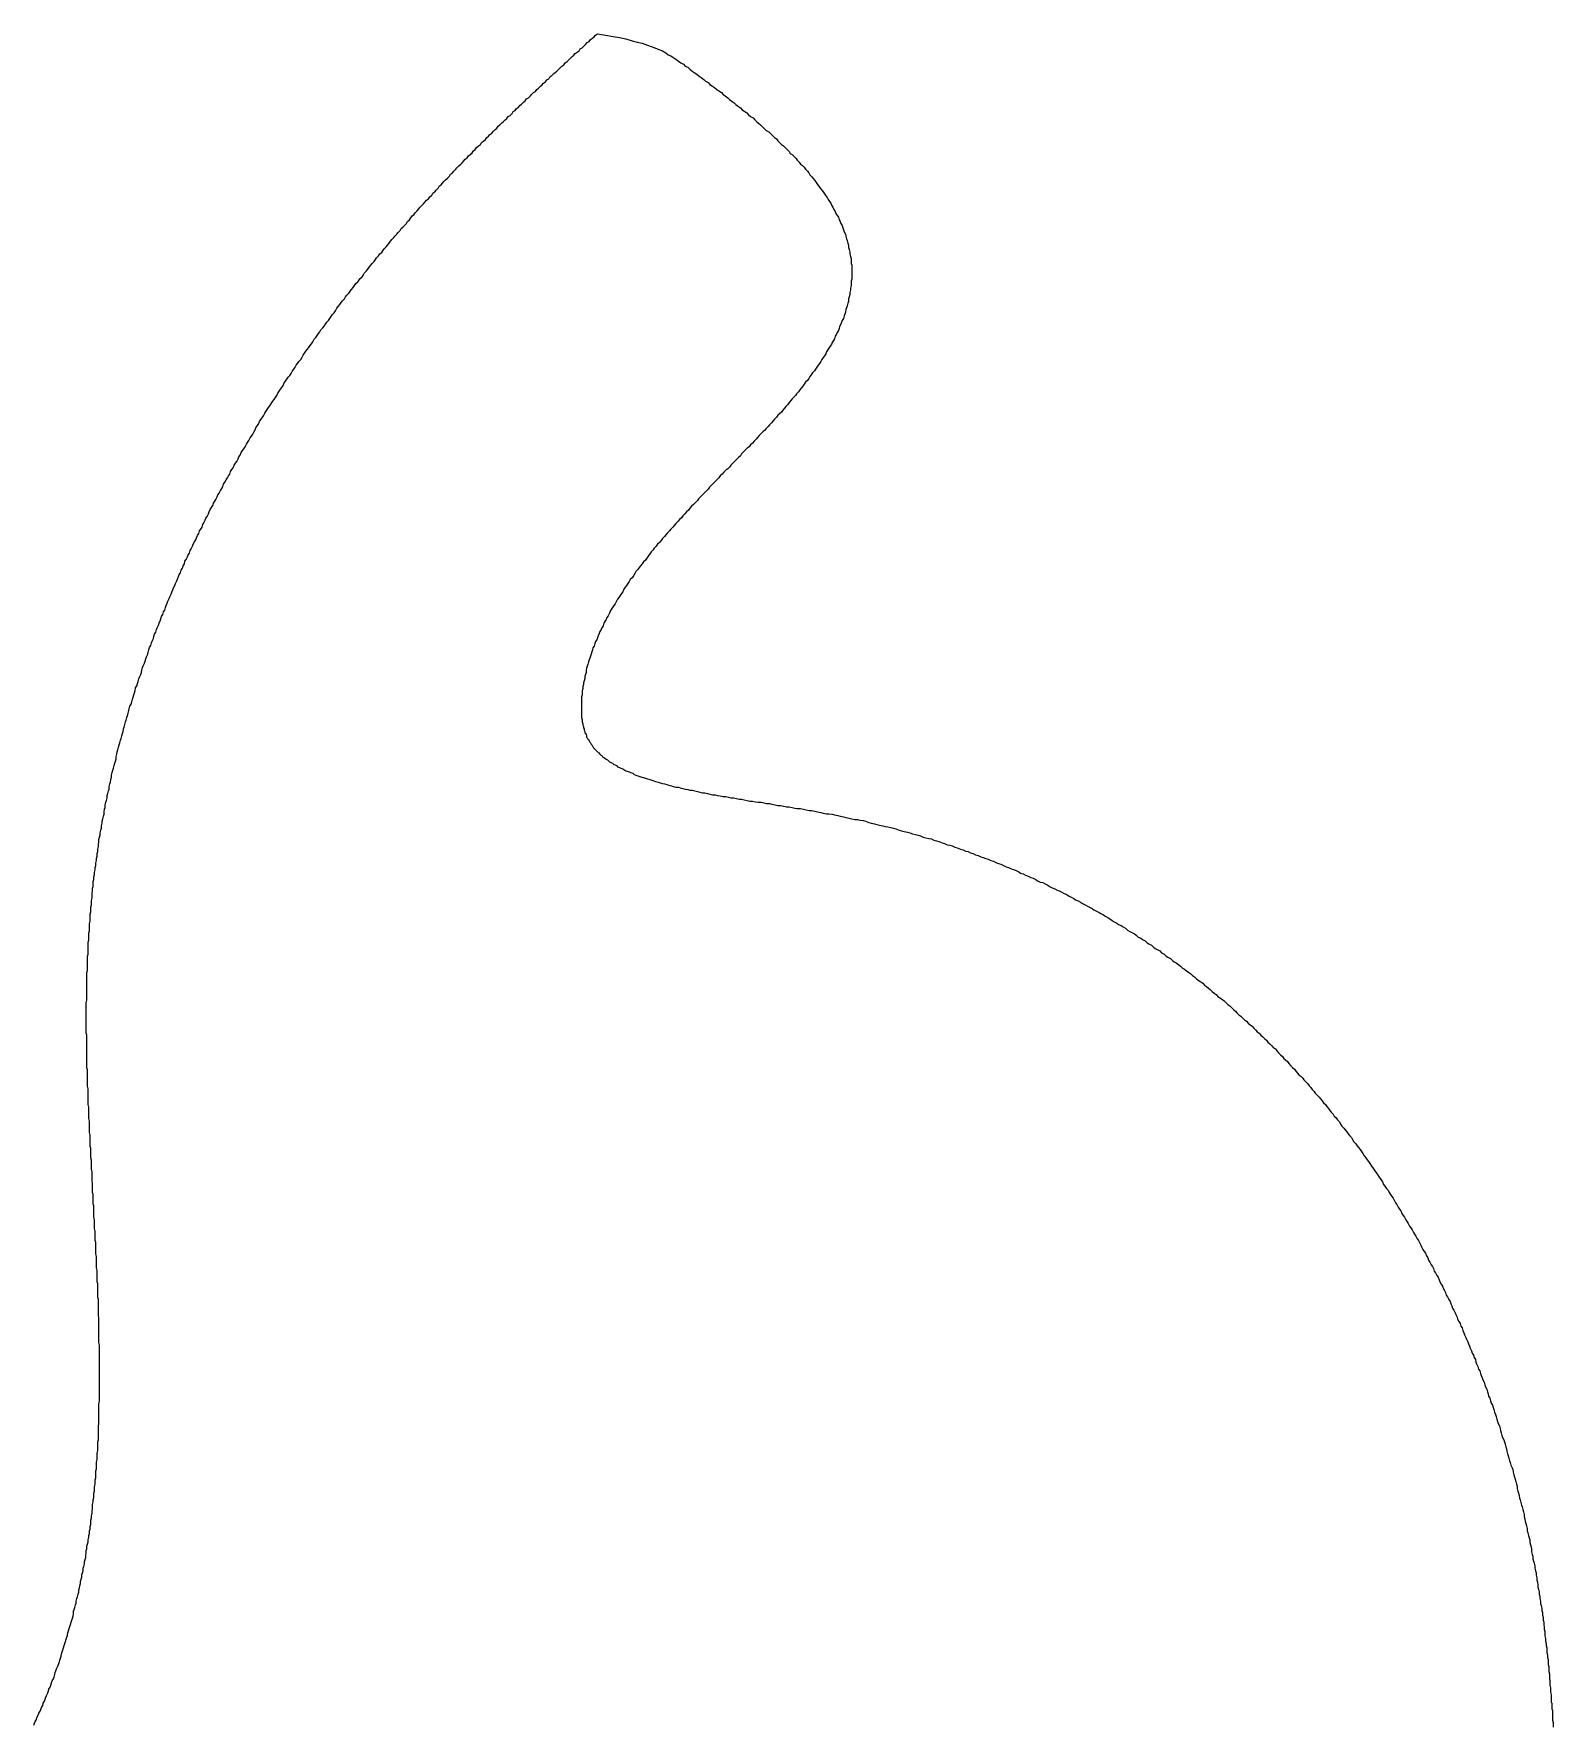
# Model space of a CAD drawing. Header units: millimetres. Extents: x 111 to 2999, y 81 to 1941.
# Drawn here: x 1026.37 to 1050.39, y 509.21 to 535.95 of the extents above; entities that cross this region are included whole.
import ezdxf

# ---------------------------------------------------------------- set-up
doc = ezdxf.new("R2010")
doc.units = ezdxf.units.MM

msp = doc.modelspace()

# ---------------------------------------------------------------- linework, layer by layer
msp.add_polyline3d([(1026.37, 509.213, 0), (1026.38, 509.243, 0), (1026.39, 509.273, 0), (1026.41, 509.303, 0), (1026.42, 509.333, 0), (1026.44, 509.373, 0), (1026.45, 509.403, 0), (1026.47, 509.433, 0), (1026.48, 509.463, 0), (1026.49, 509.493, 0), (1026.51, 509.523, 0), (1026.52, 509.563, 0), (1026.54, 509.593, 0), (1026.55, 509.623, 0), (1026.56, 509.653, 0), (1026.57, 509.683, 0), (1026.59, 509.723, 0), (1026.6, 509.753, 0), (1026.61, 509.783, 0), (1026.63, 509.813, 0), (1026.64, 509.843, 0), (1026.65, 509.883, 0), (1026.66, 509.913, 0), (1026.68, 509.943, 0), (1026.69, 509.973, 0), (1026.7, 510.013, 0), (1026.71, 510.043, 0), (1026.72, 510.073, 0), (1026.73, 510.103, 0), (1026.75, 510.143, 0), (1026.76, 510.173, 0), (1026.77, 510.203, 0), (1026.78, 510.243, 0), (1026.79, 510.273, 0), (1026.8, 510.303, 0), (1026.81, 510.343, 0), (1026.82, 510.373, 0), (1026.83, 510.403, 0), (1026.84, 510.433, 0), (1026.85, 510.473, 0), (1026.86, 510.503, 0), (1026.87, 510.533, 0), (1026.88, 510.573, 0), (1026.89, 510.603, 0), (1026.9, 510.633, 0), (1026.91, 510.673, 0), (1026.92, 510.703, 0), (1026.93, 510.743, 0), (1026.94, 510.773, 0), (1026.95, 510.803, 0), (1026.96, 510.843, 0), (1026.97, 510.873, 0), (1026.98, 510.903, 0), (1026.99, 510.943, 0), (1027, 510.973, 0), (1027, 511.013, 0), (1027.01, 511.043, 0), (1027.02, 511.073, 0), (1027.03, 511.113, 0), (1027.04, 511.143, 0), (1027.04, 511.173, 0), (1027.05, 511.213, 0), (1027.06, 511.243, 0), (1027.07, 511.283, 0), (1027.08, 511.313, 0), (1027.08, 511.353, 0), (1027.09, 511.383, 0), (1027.1, 511.413, 0), (1027.11, 511.453, 0), (1027.11, 511.483, 0), (1027.12, 511.523, 0), (1027.13, 511.553, 0), (1027.13, 511.593, 0), (1027.14, 511.623, 0), (1027.15, 511.653, 0), (1027.15, 511.693, 0), (1027.16, 511.723, 0), (1027.17, 511.763, 0), (1027.17, 511.793, 0), (1027.18, 511.833, 0), (1027.19, 511.863, 0), (1027.19, 511.903, 0), (1027.2, 511.933, 0), (1027.2, 511.973, 0), (1027.21, 512.003, 0), (1027.21, 512.043, 0), (1027.22, 512.073, 0), (1027.23, 512.113, 0), (1027.23, 512.143, 0), (1027.24, 512.183, 0), (1027.24, 512.213, 0), (1027.25, 512.243, 0), (1027.25, 512.283, 0), (1027.26, 512.313, 0), (1027.26, 512.353, 0), (1027.27, 512.383, 0), (1027.27, 512.423, 0), (1027.27, 512.453, 0), (1027.28, 512.493, 0), (1027.28, 512.523, 0), (1027.29, 512.563, 0), (1027.29, 512.603, 0), (1027.3, 512.633, 0), (1027.3, 512.673, 0), (1027.3, 512.703, 0), (1027.31, 512.743, 0), (1027.31, 512.773, 0), (1027.32, 512.813, 0), (1027.32, 512.843, 0), (1027.32, 512.883, 0), (1027.33, 512.913, 0), (1027.33, 512.953, 0), (1027.33, 512.983, 0), (1027.34, 513.023, 0), (1027.34, 513.053, 0), (1027.34, 513.093, 0), (1027.35, 513.123, 0), (1027.35, 513.163, 0), (1027.35, 513.193, 0), (1027.35, 513.233, 0), (1027.36, 513.263, 0), (1027.36, 513.303, 0), (1027.36, 513.333, 0), (1027.36, 513.373, 0), (1027.37, 513.413, 0), (1027.37, 513.443, 0), (1027.37, 513.483, 0), (1027.37, 513.513, 0), (1027.38, 513.553, 0), (1027.38, 513.583, 0), (1027.38, 513.623, 0), (1027.38, 513.653, 0), (1027.38, 513.693, 0), (1027.39, 513.723, 0), (1027.39, 513.763, 0), (1027.39, 513.793, 0), (1027.39, 513.833, 0), (1027.39, 513.873, 0), (1027.39, 513.903, 0), (1027.39, 513.943, 0), (1027.4, 513.973, 0), (1027.4, 514.013, 0), (1027.4, 514.043, 0), (1027.4, 514.083, 0), (1027.4, 514.113, 0), (1027.4, 514.153, 0), (1027.4, 514.193, 0), (1027.4, 514.223, 0), (1027.4, 514.263, 0), (1027.4, 514.293, 0), (1027.41, 514.333, 0), (1027.41, 514.363, 0), (1027.41, 514.403, 0), (1027.41, 514.433, 0), (1027.41, 514.473, 0), (1027.41, 514.513, 0), (1027.41, 514.543, 0), (1027.41, 514.583, 0), (1027.41, 514.613, 0), (1027.41, 514.653, 0), (1027.41, 514.683, 0), (1027.41, 514.723, 0), (1027.41, 514.753, 0), (1027.41, 514.793, 0), (1027.41, 514.833, 0), (1027.41, 514.863, 0), (1027.41, 514.903, 0), (1027.41, 514.933, 0), (1027.41, 514.973, 0), (1027.41, 515.003, 0), (1027.41, 515.043, 0), (1027.41, 515.083, 0), (1027.41, 515.113, 0), (1027.41, 515.153, 0), (1027.41, 515.183, 0), (1027.41, 515.223, 0), (1027.4, 515.263, 0), (1027.4, 515.293, 0), (1027.4, 515.333, 0), (1027.4, 515.363, 0), (1027.4, 515.403, 0), (1027.4, 515.433, 0), (1027.4, 515.473, 0), (1027.4, 515.513, 0), (1027.4, 515.543, 0), (1027.4, 515.583, 0), (1027.4, 515.613, 0), (1027.4, 515.653, 0), (1027.39, 515.693, 0), (1027.39, 515.723, 0), (1027.39, 515.763, 0), (1027.39, 515.793, 0), (1027.39, 515.833, 0), (1027.39, 515.873, 0), (1027.39, 515.903, 0), (1027.39, 515.943, 0), (1027.38, 515.973, 0), (1027.38, 516.013, 0), (1027.38, 516.043, 0), (1027.38, 516.083, 0), (1027.38, 516.123, 0), (1027.38, 516.153, 0), (1027.38, 516.193, 0), (1027.37, 516.223, 0), (1027.37, 516.263, 0), (1027.37, 516.303, 0), (1027.37, 516.333, 0), (1027.37, 516.373, 0), (1027.37, 516.403, 0), (1027.36, 516.443, 0), (1027.36, 516.483, 0), (1027.36, 516.513, 0), (1027.36, 516.553, 0), (1027.36, 516.593, 0), (1027.36, 516.623, 0), (1027.35, 516.663, 0), (1027.35, 516.693, 0), (1027.35, 516.733, 0), (1027.35, 516.773, 0), (1027.35, 516.803, 0), (1027.35, 516.843, 0), (1027.34, 516.873, 0), (1027.34, 516.913, 0), (1027.34, 516.953, 0), (1027.34, 516.983, 0), (1027.34, 517.023, 0), (1027.33, 517.063, 0), (1027.33, 517.093, 0), (1027.33, 517.133, 0), (1027.33, 517.163, 0), (1027.33, 517.203, 0), (1027.32, 517.243, 0), (1027.32, 517.273, 0), (1027.32, 517.313, 0), (1027.32, 517.343, 0), (1027.32, 517.383, 0), (1027.32, 517.423, 0), (1027.31, 517.453, 0), (1027.31, 517.493, 0), (1027.31, 517.533, 0), (1027.31, 517.563, 0), (1027.31, 517.603, 0), (1027.3, 517.633, 0), (1027.3, 517.673, 0), (1027.3, 517.713, 0), (1027.3, 517.743, 0), (1027.3, 517.783, 0), (1027.29, 517.823, 0), (1027.29, 517.853, 0), (1027.29, 517.893, 0), (1027.29, 517.933, 0), (1027.29, 517.963, 0), (1027.28, 518.003, 0), (1027.28, 518.033, 0), (1027.28, 518.073, 0), (1027.28, 518.113, 0), (1027.28, 518.143, 0), (1027.27, 518.183, 0), (1027.27, 518.223, 0), (1027.27, 518.253, 0), (1027.27, 518.293, 0), (1027.27, 518.333, 0), (1027.26, 518.363, 0), (1027.26, 518.403, 0), (1027.26, 518.433, 0), (1027.26, 518.473, 0), (1027.26, 518.513, 0), (1027.26, 518.543, 0), (1027.25, 518.583, 0), (1027.25, 518.623, 0), (1027.25, 518.653, 0), (1027.25, 518.693, 0), (1027.25, 518.733, 0), (1027.25, 518.763, 0), (1027.24, 518.803, 0), (1027.24, 518.843, 0), (1027.24, 518.873, 0), (1027.24, 518.913, 0), (1027.24, 518.953, 0), (1027.24, 518.983, 0), (1027.23, 519.023, 0), (1027.23, 519.063, 0), (1027.23, 519.093, 0), (1027.23, 519.133, 0), (1027.23, 519.163, 0), (1027.23, 519.203, 0), (1027.23, 519.243, 0), (1027.23, 519.273, 0), (1027.22, 519.313, 0), (1027.22, 519.353, 0), (1027.22, 519.383, 0), (1027.22, 519.423, 0), (1027.22, 519.463, 0), (1027.22, 519.493, 0), (1027.22, 519.533, 0), (1027.22, 519.573, 0), (1027.21, 519.603, 0), (1027.21, 519.643, 0), (1027.21, 519.683, 0), (1027.21, 519.713, 0), (1027.21, 519.753, 0), (1027.21, 519.793, 0), (1027.21, 519.823, 0), (1027.21, 519.863, 0), (1027.21, 519.903, 0), (1027.21, 519.933, 0), (1027.21, 519.973, 0), (1027.21, 520.013, 0), (1027.21, 520.043, 0), (1027.21, 520.083, 0), (1027.21, 520.123, 0), (1027.2, 520.153, 0), (1027.2, 520.193, 0), (1027.2, 520.233, 0), (1027.2, 520.263, 0), (1027.2, 520.303, 0), (1027.2, 520.343, 0), (1027.2, 520.373, 0), (1027.2, 520.413, 0), (1027.2, 520.453, 0), (1027.2, 520.483, 0), (1027.2, 520.523, 0), (1027.2, 520.563, 0), (1027.2, 520.593, 0), (1027.2, 520.633, 0), (1027.21, 520.673, 0), (1027.21, 520.703, 0), (1027.21, 520.743, 0), (1027.21, 520.783, 0), (1027.21, 520.813, 0), (1027.21, 520.853, 0), (1027.21, 520.893, 0), (1027.21, 520.923, 0), (1027.21, 520.963, 0), (1027.21, 521.003, 0), (1027.21, 521.033, 0), (1027.21, 521.073, 0), (1027.21, 521.113, 0), (1027.22, 521.143, 0), (1027.22, 521.183, 0), (1027.22, 521.223, 0), (1027.22, 521.263, 0), (1027.22, 521.293, 0), (1027.22, 521.333, 0), (1027.22, 521.373, 0), (1027.23, 521.403, 0), (1027.23, 521.443, 0), (1027.23, 521.483, 0), (1027.23, 521.513, 0), (1027.23, 521.553, 0), (1027.23, 521.593, 0), (1027.24, 521.623, 0), (1027.24, 521.663, 0), (1027.24, 521.703, 0), (1027.24, 521.733, 0), (1027.25, 521.773, 0), (1027.25, 521.813, 0), (1027.25, 521.843, 0), (1027.25, 521.883, 0), (1027.26, 521.923, 0), (1027.26, 521.963, 0), (1027.26, 521.993, 0), (1027.26, 522.033, 0), (1027.27, 522.073, 0), (1027.27, 522.103, 0), (1027.27, 522.143, 0), (1027.28, 522.183, 0), (1027.28, 522.213, 0), (1027.28, 522.253, 0), (1027.29, 522.293, 0), (1027.29, 522.323, 0), (1027.29, 522.363, 0), (1027.3, 522.403, 0), (1027.3, 522.443, 0), (1027.31, 522.473, 0), (1027.31, 522.513, 0), (1027.31, 522.553, 0), (1027.32, 522.583, 0), (1027.32, 522.623, 0), (1027.33, 522.663, 0), (1027.33, 522.693, 0), (1027.34, 522.733, 0), (1027.34, 522.773, 0), (1027.35, 522.803, 0), (1027.35, 522.843, 0), (1027.36, 522.883, 0), (1027.36, 522.913, 0), (1027.37, 522.953, 0), (1027.37, 522.993, 0), (1027.38, 523.023, 0), (1027.38, 523.063, 0), (1027.39, 523.103, 0), (1027.39, 523.143, 0), (1027.4, 523.173, 0), (1027.4, 523.213, 0), (1027.41, 523.253, 0), (1027.42, 523.283, 0), (1027.42, 523.323, 0), (1027.43, 523.363, 0), (1027.44, 523.393, 0), (1027.44, 523.433, 0), (1027.45, 523.473, 0), (1027.45, 523.503, 0), (1027.46, 523.543, 0), (1027.47, 523.583, 0), (1027.48, 523.613, 0), (1027.48, 523.653, 0), (1027.49, 523.693, 0), (1027.5, 523.723, 0), (1027.5, 523.763, 0), (1027.51, 523.803, 0), (1027.52, 523.833, 0), (1027.53, 523.873, 0), (1027.53, 523.913, 0), (1027.54, 523.943, 0), (1027.55, 523.983, 0), (1027.56, 524.013, 0), (1027.56, 524.053, 0), (1027.57, 524.093, 0), (1027.58, 524.123, 0), (1027.59, 524.163, 0), (1027.6, 524.203, 0), (1027.6, 524.233, 0), (1027.61, 524.273, 0), (1027.62, 524.313, 0), (1027.63, 524.343, 0), (1027.64, 524.383, 0), (1027.65, 524.423, 0), (1027.66, 524.453, 0), (1027.67, 524.493, 0), (1027.67, 524.523, 0), (1027.68, 524.563, 0), (1027.69, 524.603, 0), (1027.7, 524.633, 0), (1027.71, 524.673, 0), (1027.72, 524.713, 0), (1027.73, 524.743, 0), (1027.74, 524.783, 0), (1027.75, 524.813, 0), (1027.76, 524.853, 0), (1027.77, 524.893, 0), (1027.78, 524.923, 0), (1027.79, 524.963, 0), (1027.8, 524.993, 0), (1027.81, 525.033, 0), (1027.82, 525.073, 0), (1027.83, 525.103, 0), (1027.84, 525.143, 0), (1027.85, 525.173, 0), (1027.86, 525.213, 0), (1027.87, 525.253, 0), (1027.88, 525.283, 0), (1027.89, 525.323, 0), (1027.91, 525.353, 0), (1027.92, 525.393, 0), (1027.93, 525.433, 0), (1027.94, 525.463, 0), (1027.95, 525.503, 0), (1027.96, 525.533, 0), (1027.97, 525.573, 0), (1027.98, 525.613, 0), (1028, 525.643, 0), (1028.01, 525.683, 0), (1028.02, 525.713, 0), (1028.03, 525.753, 0), (1028.04, 525.783, 0), (1028.06, 525.823, 0), (1028.07, 525.853, 0), (1028.08, 525.893, 0), (1028.09, 525.933, 0), (1028.1, 525.963, 0), (1028.12, 526.003, 0), (1028.13, 526.033, 0), (1028.14, 526.073, 0), (1028.15, 526.103, 0), (1028.17, 526.143, 0), (1028.18, 526.173, 0), (1028.19, 526.213, 0), (1028.2, 526.253, 0), (1028.22, 526.283, 0), (1028.23, 526.323, 0), (1028.24, 526.353, 0), (1028.26, 526.393, 0), (1028.27, 526.423, 0), (1028.28, 526.463, 0), (1028.3, 526.493, 0), (1028.31, 526.533, 0), (1028.32, 526.563, 0), (1028.34, 526.603, 0), (1028.35, 526.633, 0), (1028.37, 526.673, 0), (1028.38, 526.703, 0), (1028.39, 526.743, 0), (1028.41, 526.773, 0), (1028.42, 526.813, 0), (1028.44, 526.843, 0), (1028.45, 526.883, 0), (1028.46, 526.913, 0), (1028.48, 526.953, 0), (1028.49, 526.983, 0), (1028.51, 527.023, 0), (1028.52, 527.053, 0), (1028.54, 527.093, 0), (1028.55, 527.123, 0), (1028.57, 527.163, 0), (1028.58, 527.193, 0), (1028.6, 527.233, 0), (1028.61, 527.263, 0), (1028.63, 527.303, 0), (1028.64, 527.333, 0), (1028.66, 527.373, 0), (1028.67, 527.403, 0), (1028.69, 527.433, 0), (1028.7, 527.473, 0), (1028.72, 527.503, 0), (1028.73, 527.543, 0), (1028.75, 527.573, 0), (1028.76, 527.613, 0), (1028.78, 527.643, 0), (1028.8, 527.683, 0), (1028.81, 527.713, 0), (1028.83, 527.743, 0), (1028.84, 527.783, 0), (1028.86, 527.813, 0), (1028.88, 527.853, 0), (1028.89, 527.883, 0), (1028.91, 527.923, 0), (1028.93, 527.953, 0), (1028.94, 527.983, 0), (1028.96, 528.023, 0), (1028.98, 528.053, 0), (1028.99, 528.093, 0), (1029.01, 528.123, 0), (1029.03, 528.153, 0), (1029.04, 528.193, 0), (1029.06, 528.223, 0), (1029.08, 528.263, 0), (1029.09, 528.293, 0), (1029.11, 528.323, 0), (1029.13, 528.363, 0), (1029.14, 528.393, 0), (1029.16, 528.433, 0), (1029.18, 528.463, 0), (1029.2, 528.493, 0), (1029.21, 528.533, 0), (1029.23, 528.563, 0), (1029.25, 528.593, 0), (1029.27, 528.633, 0), (1029.28, 528.663, 0), (1029.3, 528.693, 0), (1029.32, 528.733, 0), (1029.34, 528.763, 0), (1029.36, 528.793, 0), (1029.37, 528.833, 0), (1029.39, 528.863, 0), (1029.41, 528.903, 0), (1029.43, 528.933, 0), (1029.45, 528.963, 0), (1029.47, 528.993, 0), (1029.48, 529.033, 0), (1029.5, 529.063, 0), (1029.52, 529.093, 0), (1029.54, 529.133, 0), (1029.56, 529.163, 0), (1029.58, 529.193, 0), (1029.6, 529.233, 0), (1029.61, 529.263, 0), (1029.63, 529.293, 0), (1029.65, 529.333, 0), (1029.67, 529.363, 0), (1029.69, 529.393, 0), (1029.71, 529.423, 0), (1029.73, 529.463, 0), (1029.75, 529.493, 0), (1029.77, 529.523, 0), (1029.79, 529.563, 0), (1029.81, 529.593, 0), (1029.83, 529.623, 0), (1029.85, 529.653, 0), (1029.87, 529.693, 0), (1029.88, 529.723, 0), (1029.9, 529.753, 0), (1029.92, 529.783, 0), (1029.94, 529.823, 0), (1029.96, 529.853, 0), (1029.98, 529.883, 0), (1030, 529.913, 0), (1030.02, 529.953, 0), (1030.04, 529.983, 0), (1030.06, 530.013, 0), (1030.08, 530.043, 0), (1030.1, 530.073, 0), (1030.13, 530.113, 0), (1030.15, 530.143, 0), (1030.17, 530.173, 0), (1030.19, 530.203, 0), (1030.21, 530.233, 0), (1030.23, 530.273, 0), (1030.25, 530.303, 0), (1030.27, 530.333, 0), (1030.29, 530.363, 0), (1030.31, 530.393, 0), (1030.33, 530.433, 0), (1030.35, 530.463, 0), (1030.37, 530.493, 0), (1030.39, 530.523, 0), (1030.42, 530.553, 0), (1030.44, 530.583, 0), (1030.46, 530.623, 0), (1030.48, 530.653, 0), (1030.5, 530.683, 0), (1030.52, 530.713, 0), (1030.54, 530.743, 0), (1030.56, 530.773, 0), (1030.59, 530.803, 0), (1030.61, 530.843, 0), (1030.63, 530.873, 0), (1030.65, 530.903, 0), (1030.67, 530.933, 0), (1030.69, 530.963, 0), (1030.72, 530.993, 0), (1030.74, 531.023, 0), (1030.76, 531.053, 0), (1030.78, 531.083, 0), (1030.8, 531.123, 0), (1030.83, 531.153, 0), (1030.85, 531.183, 0), (1030.87, 531.213, 0), (1030.89, 531.243, 0), (1030.91, 531.273, 0), (1030.94, 531.303, 0), (1030.96, 531.333, 0), (1030.98, 531.363, 0), (1031, 531.393, 0), (1031.03, 531.423, 0), (1031.05, 531.453, 0), (1031.07, 531.483, 0), (1031.09, 531.513, 0), (1031.12, 531.543, 0), (1031.14, 531.573, 0), (1031.16, 531.613, 0), (1031.18, 531.643, 0), (1031.21, 531.673, 0), (1031.23, 531.703, 0), (1031.25, 531.733, 0), (1031.28, 531.763, 0), (1031.3, 531.793, 0), (1031.32, 531.823, 0), (1031.35, 531.853, 0), (1031.37, 531.883, 0), (1031.39, 531.913, 0), (1031.42, 531.943, 0), (1031.44, 531.973, 0), (1031.46, 532.003, 0), (1031.49, 532.033, 0), (1031.51, 532.053, 0), (1031.53, 532.083, 0), (1031.56, 532.113, 0), (1031.58, 532.143, 0), (1031.6, 532.173, 0), (1031.63, 532.203, 0), (1031.65, 532.233, 0), (1031.67, 532.263, 0), (1031.7, 532.293, 0), (1031.72, 532.323, 0), (1031.75, 532.353, 0), (1031.77, 532.383, 0), (1031.79, 532.413, 0), (1031.82, 532.443, 0), (1031.84, 532.473, 0), (1031.87, 532.493, 0), (1031.89, 532.523, 0), (1031.91, 532.553, 0), (1031.94, 532.583, 0), (1031.96, 532.613, 0), (1031.99, 532.643, 0), (1032.01, 532.673, 0), (1032.03, 532.703, 0), (1032.06, 532.733, 0), (1032.08, 532.753, 0), (1032.11, 532.783, 0), (1032.13, 532.813, 0), (1032.16, 532.843, 0), (1032.18, 532.873, 0), (1032.21, 532.903, 0), (1032.23, 532.923, 0), (1032.26, 532.953, 0), (1032.28, 532.983, 0), (1032.31, 533.013, 0), (1032.33, 533.043, 0), (1032.35, 533.073, 0), (1032.38, 533.093, 0), (1032.4, 533.123, 0), (1032.43, 533.153, 0), (1032.45, 533.183, 0), (1032.48, 533.213, 0), (1032.5, 533.233, 0), (1032.53, 533.263, 0), (1032.55, 533.293, 0), (1032.58, 533.323, 0), (1032.61, 533.343, 0), (1032.63, 533.373, 0), (1032.66, 533.403, 0), (1032.68, 533.433, 0), (1032.71, 533.453, 0), (1032.73, 533.483, 0), (1032.76, 533.513, 0), (1032.78, 533.543, 0), (1032.81, 533.563, 0), (1032.83, 533.593, 0), (1032.86, 533.623, 0), (1032.88, 533.643, 0), (1032.91, 533.673, 0), (1032.94, 533.703, 0), (1032.96, 533.733, 0), (1032.99, 533.753, 0), (1033.01, 533.783, 0), (1033.04, 533.813, 0), (1033.06, 533.833, 0), (1033.09, 533.863, 0), (1033.12, 533.893, 0), (1033.14, 533.913, 0), (1033.17, 533.943, 0), (1033.19, 533.973, 0), (1033.22, 533.993, 0), (1033.24, 534.023, 0), (1033.27, 534.043, 0), (1033.3, 534.073, 0), (1033.32, 534.103, 0), (1033.35, 534.123, 0), (1033.37, 534.153, 0), (1033.4, 534.183, 0), (1033.43, 534.203, 0), (1033.45, 534.233, 0), (1033.48, 534.253, 0), (1033.51, 534.283, 0), (1033.53, 534.313, 0), (1033.56, 534.333, 0), (1033.58, 534.363, 0), (1033.61, 534.383, 0), (1033.64, 534.413, 0), (1033.66, 534.433, 0), (1033.69, 534.463, 0), (1033.71, 534.493, 0), (1033.74, 534.513, 0), (1033.77, 534.543, 0), (1033.79, 534.563, 0), (1033.82, 534.593, 0), (1033.85, 534.613, 0), (1033.87, 534.643, 0), (1033.9, 534.663, 0), (1033.93, 534.693, 0), (1033.95, 534.723, 0), (1033.98, 534.743, 0), (1034, 534.773, 0), (1034.03, 534.793, 0), (1034.06, 534.823, 0), (1034.08, 534.843, 0), (1034.11, 534.873, 0), (1034.14, 534.893, 0), (1034.16, 534.923, 0), (1034.19, 534.943, 0), (1034.22, 534.973, 0), (1034.24, 534.993, 0), (1034.27, 535.023, 0), (1034.3, 535.043, 0), (1034.32, 535.073, 0), (1034.35, 535.093, 0), (1034.38, 535.123, 0), (1034.4, 535.143, 0), (1034.43, 535.173, 0), (1034.46, 535.193, 0), (1034.48, 535.223, 0), (1034.51, 535.243, 0), (1034.53, 535.273, 0), (1034.56, 535.293, 0), (1034.59, 535.323, 0), (1034.61, 535.343, 0), (1034.64, 535.363, 0), (1034.67, 535.393, 0), (1034.69, 535.413, 0), (1034.72, 535.443, 0), (1034.75, 535.463, 0), (1034.77, 535.493, 0), (1034.8, 535.513, 0), (1034.83, 535.543, 0), (1034.85, 535.563, 0), (1034.88, 535.593, 0), (1034.91, 535.613, 0), (1034.93, 535.643, 0), (1034.96, 535.663, 0), (1034.99, 535.683, 0), (1035.01, 535.713, 0), (1035.04, 535.733, 0), (1035.07, 535.763, 0), (1035.09, 535.783, 0), (1035.12, 535.813, 0), (1035.15, 535.833, 0), (1035.17, 535.863, 0), (1035.2, 535.883, 0), (1035.23, 535.903, 0), (1035.25, 535.933, 0), (1035.28, 535.953, 0), (1035.41, 535.933, 0), (1035.53, 535.913, 0), (1035.63, 535.893, 0), (1035.73, 535.873, 0), (1035.83, 535.843, 0), (1035.91, 535.823, 0), (1035.99, 535.803, 0), (1036.07, 535.773, 0), (1036.13, 535.753, 0), (1036.19, 535.733, 0), (1036.25, 535.703, 0), (1036.31, 535.683, 0), (1036.36, 535.653, 0), (1036.4, 535.623, 0), (1036.44, 535.603, 0), (1036.49, 535.573, 0), (1036.52, 535.553, 0), (1036.56, 535.523, 0), (1036.6, 535.493, 0), (1036.64, 535.473, 0), (1036.67, 535.443, 0), (1036.71, 535.423, 0), (1036.74, 535.393, 0), (1036.78, 535.363, 0), (1036.81, 535.343, 0), (1036.85, 535.313, 0), (1036.89, 535.283, 0), (1036.92, 535.263, 0), (1036.96, 535.233, 0), (1036.99, 535.203, 0), (1037.03, 535.183, 0), (1037.06, 535.153, 0), (1037.1, 535.123, 0), (1037.13, 535.103, 0), (1037.17, 535.073, 0), (1037.2, 535.053, 0), (1037.24, 535.023, 0), (1037.27, 534.993, 0), (1037.3, 534.973, 0), (1037.34, 534.943, 0), (1037.37, 534.913, 0), (1037.41, 534.883, 0), (1037.44, 534.863, 0), (1037.47, 534.833, 0), (1037.51, 534.803, 0), (1037.54, 534.783, 0), (1037.57, 534.753, 0), (1037.61, 534.723, 0), (1037.64, 534.703, 0), (1037.67, 534.673, 0), (1037.7, 534.643, 0), (1037.74, 534.623, 0), (1037.77, 534.593, 0), (1037.8, 534.563, 0), (1037.83, 534.533, 0), (1037.86, 534.513, 0), (1037.89, 534.483, 0), (1037.92, 534.453, 0), (1037.95, 534.423, 0), (1037.99, 534.403, 0), (1038.02, 534.373, 0), (1038.05, 534.343, 0), (1038.08, 534.313, 0), (1038.11, 534.293, 0), (1038.13, 534.263, 0), (1038.16, 534.233, 0), (1038.19, 534.203, 0), (1038.22, 534.183, 0), (1038.25, 534.153, 0), (1038.28, 534.123, 0), (1038.31, 534.093, 0), (1038.33, 534.063, 0), (1038.36, 534.043, 0), (1038.39, 534.013, 0), (1038.42, 533.983, 0), (1038.44, 533.953, 0), (1038.47, 533.923, 0), (1038.49, 533.893, 0), (1038.52, 533.873, 0), (1038.55, 533.843, 0), (1038.57, 533.813, 0), (1038.6, 533.783, 0), (1038.62, 533.753, 0), (1038.64, 533.723, 0), (1038.67, 533.693, 0), (1038.69, 533.663, 0), (1038.72, 533.633, 0), (1038.74, 533.603, 0), (1038.76, 533.573, 0), (1038.78, 533.543, 0), (1038.8, 533.513, 0), (1038.83, 533.483, 0), (1038.85, 533.453, 0), (1038.87, 533.423, 0), (1038.89, 533.393, 0), (1038.91, 533.363, 0), (1038.93, 533.333, 0), (1038.95, 533.303, 0), (1038.97, 533.273, 0), (1038.98, 533.243, 0), (1039, 533.213, 0), (1039.02, 533.173, 0), (1039.04, 533.143, 0), (1039.05, 533.113, 0), (1039.07, 533.083, 0), (1039.09, 533.053, 0), (1039.1, 533.013, 0), (1039.12, 532.983, 0), (1039.13, 532.953, 0), (1039.15, 532.923, 0), (1039.16, 532.883, 0), (1039.17, 532.853, 0), (1039.18, 532.823, 0), (1039.2, 532.783, 0), (1039.21, 532.753, 0), (1039.22, 532.713, 0), (1039.23, 532.683, 0), (1039.24, 532.643, 0), (1039.25, 532.613, 0), (1039.25, 532.573, 0), (1039.26, 532.543, 0), (1039.27, 532.503, 0), (1039.27, 532.473, 0), (1039.28, 532.433, 0), (1039.29, 532.403, 0), (1039.29, 532.363, 0), (1039.29, 532.323, 0), (1039.3, 532.293, 0), (1039.3, 532.253, 0), (1039.3, 532.223, 0), (1039.3, 532.183, 0), (1039.3, 532.143, 0), (1039.3, 532.113, 0), (1039.3, 532.073, 0), (1039.29, 532.043, 0), (1039.29, 532.003, 0), (1039.29, 531.973, 0), (1039.28, 531.933, 0), (1039.28, 531.903, 0), (1039.27, 531.863, 0), (1039.27, 531.833, 0), (1039.26, 531.793, 0), (1039.25, 531.763, 0), (1039.25, 531.723, 0), (1039.24, 531.693, 0), (1039.23, 531.653, 0), (1039.22, 531.623, 0), (1039.21, 531.593, 0), (1039.2, 531.553, 0), (1039.19, 531.523, 0), (1039.18, 531.493, 0), (1039.17, 531.453, 0), (1039.15, 531.423, 0), (1039.14, 531.393, 0), (1039.13, 531.363, 0), (1039.11, 531.323, 0), (1039.1, 531.293, 0), (1039.09, 531.263, 0), (1039.07, 531.233, 0), (1039.06, 531.203, 0), (1039.04, 531.173, 0), (1039.03, 531.133, 0), (1039.01, 531.103, 0), (1038.99, 531.073, 0), (1038.98, 531.043, 0), (1038.96, 531.013, 0), (1038.94, 530.983, 0), (1038.92, 530.953, 0), (1038.9, 530.923, 0), (1038.89, 530.893, 0), (1038.87, 530.863, 0), (1038.85, 530.833, 0), (1038.83, 530.803, 0), (1038.81, 530.773, 0), (1038.79, 530.743, 0), (1038.77, 530.713, 0), (1038.75, 530.683, 0), (1038.73, 530.653, 0), (1038.71, 530.623, 0), (1038.68, 530.593, 0), (1038.66, 530.563, 0), (1038.64, 530.533, 0), (1038.62, 530.503, 0), (1038.6, 530.473, 0), (1038.57, 530.443, 0), (1038.55, 530.413, 0), (1038.53, 530.383, 0), (1038.5, 530.353, 0), (1038.48, 530.323, 0), (1038.46, 530.293, 0), (1038.43, 530.263, 0), (1038.41, 530.233, 0), (1038.39, 530.213, 0), (1038.36, 530.183, 0), (1038.34, 530.153, 0), (1038.31, 530.123, 0), (1038.29, 530.093, 0), (1038.26, 530.063, 0), (1038.24, 530.033, 0), (1038.21, 530.003, 0), (1038.19, 529.973, 0), (1038.16, 529.943, 0), (1038.13, 529.923, 0), (1038.11, 529.893, 0), (1038.08, 529.863, 0), (1038.06, 529.833, 0), (1038.03, 529.803, 0), (1038, 529.773, 0), (1037.98, 529.743, 0), (1037.95, 529.713, 0), (1037.92, 529.683, 0), (1037.9, 529.663, 0), (1037.87, 529.633, 0), (1037.84, 529.603, 0), (1037.81, 529.573, 0), (1037.79, 529.543, 0), (1037.76, 529.513, 0), (1037.73, 529.483, 0), (1037.7, 529.453, 0), (1037.68, 529.423, 0), (1037.65, 529.403, 0), (1037.62, 529.373, 0), (1037.59, 529.343, 0), (1037.56, 529.313, 0), (1037.54, 529.283, 0), (1037.51, 529.253, 0), (1037.48, 529.223, 0), (1037.45, 529.193, 0), (1037.42, 529.163, 0), (1037.39, 529.133, 0), (1037.37, 529.103, 0), (1037.34, 529.073, 0), (1037.31, 529.053, 0), (1037.28, 529.023, 0), (1037.25, 528.993, 0), (1037.22, 528.963, 0), (1037.2, 528.933, 0), (1037.17, 528.903, 0), (1037.14, 528.873, 0), (1037.11, 528.843, 0), (1037.08, 528.813, 0), (1037.05, 528.783, 0), (1037.03, 528.753, 0), (1037, 528.723, 0), (1036.97, 528.693, 0), (1036.94, 528.663, 0), (1036.91, 528.633, 0), (1036.88, 528.603, 0), (1036.86, 528.573, 0), (1036.83, 528.543, 0), (1036.8, 528.513, 0), (1036.77, 528.483, 0), (1036.74, 528.453, 0), (1036.72, 528.423, 0), (1036.69, 528.393, 0), (1036.66, 528.363, 0), (1036.63, 528.333, 0), (1036.61, 528.303, 0), (1036.58, 528.273, 0), (1036.55, 528.243, 0), (1036.52, 528.213, 0), (1036.5, 528.183, 0), (1036.47, 528.153, 0), (1036.44, 528.123, 0), (1036.42, 528.093, 0), (1036.39, 528.063, 0), (1036.36, 528.033, 0), (1036.34, 528.003, 0), (1036.31, 527.973, 0), (1036.29, 527.943, 0), (1036.26, 527.913, 0), (1036.23, 527.883, 0), (1036.21, 527.853, 0), (1036.18, 527.823, 0), (1036.16, 527.793, 0), (1036.13, 527.763, 0), (1036.11, 527.733, 0), (1036.08, 527.693, 0), (1036.06, 527.663, 0), (1036.04, 527.633, 0), (1036.01, 527.603, 0), (1035.99, 527.573, 0), (1035.96, 527.543, 0), (1035.94, 527.513, 0), (1035.92, 527.483, 0), (1035.89, 527.453, 0), (1035.87, 527.423, 0), (1035.85, 527.383, 0), (1035.83, 527.353, 0), (1035.8, 527.323, 0), (1035.78, 527.293, 0), (1035.76, 527.263, 0), (1035.74, 527.233, 0), (1035.72, 527.203, 0), (1035.7, 527.173, 0), (1035.68, 527.133, 0), (1035.66, 527.103, 0), (1035.64, 527.073, 0), (1035.62, 527.043, 0), (1035.6, 527.013, 0), (1035.58, 526.983, 0), (1035.56, 526.943, 0), (1035.54, 526.913, 0), (1035.52, 526.883, 0), (1035.5, 526.853, 0), (1035.48, 526.823, 0), (1035.47, 526.793, 0), (1035.45, 526.753, 0), (1035.43, 526.723, 0), (1035.42, 526.693, 0), (1035.4, 526.663, 0), (1035.38, 526.633, 0), (1035.37, 526.593, 0), (1035.35, 526.563, 0), (1035.34, 526.533, 0), (1035.32, 526.503, 0), (1035.31, 526.473, 0), (1035.29, 526.433, 0), (1035.28, 526.403, 0), (1035.27, 526.373, 0), (1035.25, 526.343, 0), (1035.24, 526.313, 0), (1035.23, 526.273, 0), (1035.21, 526.243, 0), (1035.2, 526.213, 0), (1035.19, 526.183, 0), (1035.18, 526.143, 0), (1035.17, 526.113, 0), (1035.16, 526.083, 0), (1035.15, 526.053, 0), (1035.14, 526.023, 0), (1035.13, 525.983, 0), (1035.12, 525.953, 0), (1035.11, 525.923, 0), (1035.1, 525.893, 0), (1035.1, 525.853, 0), (1035.09, 525.823, 0), (1035.08, 525.793, 0), (1035.08, 525.763, 0), (1035.07, 525.723, 0), (1035.06, 525.693, 0), (1035.06, 525.663, 0), (1035.05, 525.633, 0), (1035.05, 525.603, 0), (1035.04, 525.563, 0), (1035.04, 525.533, 0), (1035.04, 525.503, 0), (1035.03, 525.473, 0), (1035.03, 525.443, 0), (1035.03, 525.413, 0), (1035.03, 525.383, 0), (1035.03, 525.353, 0), (1035.03, 525.323, 0), (1035.03, 525.303, 0), (1035.03, 525.273, 0), (1035.03, 525.243, 0), (1035.03, 525.213, 0), (1035.03, 525.193, 0), (1035.03, 525.163, 0), (1035.03, 525.143, 0), (1035.04, 525.113, 0), (1035.04, 525.093, 0), (1035.04, 525.073, 0), (1035.05, 525.043, 0), (1035.05, 525.023, 0), (1035.06, 525.003, 0), (1035.06, 524.983, 0), (1035.07, 524.963, 0), (1035.07, 524.943, 0), (1035.08, 524.923, 0), (1035.08, 524.903, 0), (1035.09, 524.893, 0), (1035.1, 524.873, 0), (1035.11, 524.853, 0), (1035.11, 524.833, 0), (1035.12, 524.823, 0), (1035.13, 524.803, 0), (1035.14, 524.793, 0), (1035.15, 524.773, 0), (1035.16, 524.753, 0), (1035.17, 524.743, 0), (1035.18, 524.723, 0), (1035.19, 524.713, 0), (1035.2, 524.693, 0), (1035.21, 524.683, 0), (1035.22, 524.663, 0), (1035.23, 524.653, 0), (1035.24, 524.643, 0), (1035.26, 524.623, 0), (1035.27, 524.613, 0), (1035.29, 524.593, 0), (1035.3, 524.583, 0), (1035.32, 524.563, 0), (1035.33, 524.553, 0), (1035.35, 524.543, 0), (1035.36, 524.523, 0), (1035.38, 524.513, 0), (1035.4, 524.503, 0), (1035.42, 524.483, 0), (1035.44, 524.473, 0), (1035.45, 524.463, 0), (1035.47, 524.443, 0), (1035.49, 524.433, 0), (1035.52, 524.423, 0), (1035.54, 524.403, 0), (1035.56, 524.393, 0), (1035.58, 524.383, 0), (1035.6, 524.363, 0), (1035.63, 524.353, 0), (1035.65, 524.343, 0), (1035.68, 524.333, 0), (1035.7, 524.323, 0), (1035.73, 524.303, 0), (1035.75, 524.293, 0), (1035.78, 524.283, 0), (1035.81, 524.273, 0), (1035.84, 524.263, 0), (1035.86, 524.243, 0), (1035.89, 524.233, 0), (1035.92, 524.223, 0), (1035.95, 524.213, 0), (1035.98, 524.203, 0), (1036.01, 524.193, 0), (1036.04, 524.183, 0), (1036.07, 524.173, 0), (1036.11, 524.163, 0), (1036.14, 524.153, 0), (1036.17, 524.143, 0), (1036.2, 524.133, 0), (1036.24, 524.123, 0), (1036.27, 524.113, 0), (1036.31, 524.103, 0), (1036.34, 524.093, 0), (1036.38, 524.083, 0), (1036.41, 524.073, 0), (1036.45, 524.063, 0), (1036.48, 524.053, 0), (1036.52, 524.043, 0), (1036.56, 524.043, 0), (1036.59, 524.033, 0), (1036.63, 524.023, 0), (1036.67, 524.013, 0), (1036.71, 524.003, 0), (1036.74, 523.993, 0), (1036.78, 523.993, 0), (1036.82, 523.983, 0), (1036.86, 523.973, 0), (1036.9, 523.963, 0), (1036.94, 523.953, 0), (1036.98, 523.953, 0), (1037.02, 523.943, 0), (1037.06, 523.933, 0), (1037.1, 523.923, 0), (1037.14, 523.923, 0), (1037.18, 523.913, 0), (1037.22, 523.903, 0), (1037.27, 523.893, 0), (1037.31, 523.893, 0), (1037.35, 523.883, 0), (1037.39, 523.873, 0), (1037.43, 523.873, 0), (1037.48, 523.863, 0), (1037.52, 523.853, 0), (1037.56, 523.853, 0), (1037.6, 523.843, 0), (1037.65, 523.833, 0), (1037.69, 523.823, 0), (1037.73, 523.823, 0), (1037.78, 523.813, 0), (1037.82, 523.803, 0), (1037.87, 523.803, 0), (1037.91, 523.793, 0), (1037.95, 523.783, 0), (1038, 523.783, 0), (1038.04, 523.773, 0), (1038.09, 523.763, 0), (1038.13, 523.753, 0), (1038.18, 523.753, 0), (1038.22, 523.743, 0), (1038.27, 523.733, 0), (1038.31, 523.733, 0), (1038.36, 523.723, 0), (1038.4, 523.713, 0), (1038.44, 523.703, 0), (1038.49, 523.703, 0), (1038.54, 523.693, 0), (1038.58, 523.683, 0), (1038.63, 523.673, 0), (1038.67, 523.673, 0), (1038.72, 523.663, 0), (1038.76, 523.653, 0), (1038.81, 523.643, 0), (1038.85, 523.633, 0), (1038.9, 523.623, 0), (1038.94, 523.623, 0), (1038.99, 523.613, 0), (1039.03, 523.603, 0), (1039.08, 523.593, 0), (1039.12, 523.583, 0), (1039.17, 523.573, 0), (1039.21, 523.563, 0), (1039.26, 523.553, 0), (1039.3, 523.543, 0), (1039.35, 523.533, 0), (1039.39, 523.533, 0), (1039.43, 523.523, 0), (1039.48, 523.513, 0), (1039.52, 523.503, 0), (1039.57, 523.483, 0), (1039.61, 523.473, 0), (1039.66, 523.463, 0), (1039.7, 523.453, 0), (1039.74, 523.443, 0), (1039.79, 523.433, 0), (1039.83, 523.423, 0), (1039.87, 523.413, 0), (1039.92, 523.403, 0), (1039.96, 523.393, 0), (1040, 523.383, 0), (1040.05, 523.363, 0), (1040.09, 523.353, 0), (1040.13, 523.343, 0), (1040.18, 523.333, 0), (1040.22, 523.323, 0), (1040.26, 523.303, 0), (1040.31, 523.293, 0), (1040.35, 523.283, 0), (1040.39, 523.273, 0), (1040.43, 523.253, 0), (1040.47, 523.243, 0), (1040.52, 523.233, 0), (1040.56, 523.223, 0), (1040.6, 523.203, 0), (1040.64, 523.193, 0), (1040.68, 523.183, 0), (1040.73, 523.163, 0), (1040.77, 523.153, 0), (1040.81, 523.133, 0), (1040.85, 523.123, 0), (1040.89, 523.113, 0), (1040.93, 523.093, 0), (1040.97, 523.083, 0), (1041.02, 523.063, 0), (1041.06, 523.053, 0), (1041.1, 523.033, 0), (1041.14, 523.023, 0), (1041.18, 523.003, 0), (1041.22, 522.993, 0), (1041.26, 522.973, 0), (1041.3, 522.963, 0), (1041.34, 522.943, 0), (1041.38, 522.933, 0), (1041.42, 522.913, 0), (1041.46, 522.903, 0), (1041.5, 522.883, 0), (1041.54, 522.873, 0), (1041.58, 522.853, 0), (1041.62, 522.833, 0), (1041.66, 522.823, 0), (1041.7, 522.803, 0), (1041.74, 522.783, 0), (1041.78, 522.773, 0), (1041.82, 522.753, 0), (1041.86, 522.743, 0), (1041.9, 522.723, 0), (1041.94, 522.703, 0), (1041.97, 522.683, 0), (1042.01, 522.673, 0), (1042.05, 522.653, 0), (1042.09, 522.633, 0), (1042.13, 522.613, 0), (1042.17, 522.603, 0), (1042.21, 522.583, 0), (1042.24, 522.563, 0), (1042.28, 522.543, 0), (1042.32, 522.533, 0), (1042.36, 522.513, 0), (1042.4, 522.493, 0), (1042.43, 522.473, 0), (1042.47, 522.453, 0), (1042.51, 522.433, 0), (1042.55, 522.413, 0), (1042.58, 522.403, 0), (1042.62, 522.383, 0), (1042.66, 522.363, 0), (1042.7, 522.343, 0), (1042.73, 522.323, 0), (1042.77, 522.303, 0), (1042.81, 522.283, 0), (1042.84, 522.263, 0), (1042.88, 522.243, 0), (1042.92, 522.223, 0), (1042.95, 522.203, 0), (1042.99, 522.183, 0), (1043.03, 522.163, 0), (1043.06, 522.143, 0), (1043.1, 522.123, 0), (1043.13, 522.103, 0), (1043.17, 522.083, 0), (1043.21, 522.063, 0), (1043.24, 522.043, 0), (1043.28, 522.023, 0), (1043.31, 522.003, 0), (1043.35, 521.983, 0), (1043.38, 521.963, 0), (1043.42, 521.933, 0), (1043.45, 521.913, 0), (1043.49, 521.893, 0), (1043.52, 521.873, 0), (1043.56, 521.853, 0), (1043.59, 521.833, 0), (1043.63, 521.813, 0), (1043.66, 521.783, 0), (1043.7, 521.763, 0), (1043.73, 521.743, 0), (1043.77, 521.723, 0), (1043.8, 521.703, 0), (1043.83, 521.673, 0), (1043.87, 521.653, 0), (1043.9, 521.633, 0), (1043.94, 521.613, 0), (1043.97, 521.583, 0), (1044, 521.563, 0), (1044.04, 521.543, 0), (1044.07, 521.513, 0), (1044.1, 521.493, 0), (1044.14, 521.473, 0), (1044.17, 521.453, 0), (1044.2, 521.423, 0), (1044.24, 521.403, 0), (1044.27, 521.373, 0), (1044.3, 521.353, 0), (1044.34, 521.333, 0), (1044.37, 521.303, 0), (1044.4, 521.283, 0), (1044.43, 521.263, 0), (1044.47, 521.233, 0), (1044.5, 521.213, 0), (1044.53, 521.183, 0), (1044.56, 521.163, 0), (1044.59, 521.143, 0), (1044.63, 521.113, 0), (1044.66, 521.093, 0), (1044.69, 521.063, 0), (1044.72, 521.043, 0), (1044.75, 521.013, 0), (1044.78, 520.993, 0), (1044.82, 520.963, 0), (1044.85, 520.943, 0), (1044.88, 520.913, 0), (1044.91, 520.893, 0), (1044.94, 520.863, 0), (1044.97, 520.843, 0), (1045, 520.813, 0), (1045.03, 520.783, 0), (1045.06, 520.763, 0), (1045.09, 520.733, 0), (1045.12, 520.713, 0), (1045.16, 520.683, 0), (1045.19, 520.663, 0), (1045.22, 520.633, 0), (1045.25, 520.603, 0), (1045.28, 520.583, 0), (1045.31, 520.553, 0), (1045.34, 520.523, 0), (1045.37, 520.503, 0), (1045.39, 520.473, 0), (1045.42, 520.443, 0), (1045.45, 520.423, 0), (1045.48, 520.393, 0), (1045.51, 520.363, 0), (1045.54, 520.343, 0), (1045.57, 520.313, 0), (1045.6, 520.283, 0), (1045.63, 520.263, 0), (1045.66, 520.233, 0), (1045.69, 520.203, 0), (1045.71, 520.173, 0), (1045.74, 520.153, 0), (1045.77, 520.123, 0), (1045.8, 520.093, 0), (1045.83, 520.063, 0), (1045.86, 520.043, 0), (1045.88, 520.013, 0), (1045.91, 519.983, 0), (1045.94, 519.953, 0), (1045.97, 519.923, 0), (1046, 519.903, 0), (1046.02, 519.873, 0), (1046.05, 519.843, 0), (1046.08, 519.813, 0), (1046.11, 519.783, 0), (1046.13, 519.753, 0), (1046.16, 519.733, 0), (1046.19, 519.703, 0), (1046.21, 519.673, 0), (1046.24, 519.643, 0), (1046.27, 519.613, 0), (1046.3, 519.583, 0), (1046.32, 519.553, 0), (1046.35, 519.523, 0), (1046.37, 519.493, 0), (1046.4, 519.473, 0), (1046.43, 519.443, 0), (1046.45, 519.413, 0), (1046.48, 519.383, 0), (1046.51, 519.353, 0), (1046.53, 519.323, 0), (1046.56, 519.293, 0), (1046.58, 519.263, 0), (1046.61, 519.233, 0), (1046.63, 519.203, 0), (1046.66, 519.173, 0), (1046.69, 519.143, 0), (1046.71, 519.113, 0), (1046.74, 519.083, 0), (1046.76, 519.053, 0), (1046.79, 519.023, 0), (1046.81, 518.993, 0), (1046.84, 518.963, 0), (1046.86, 518.933, 0), (1046.88, 518.903, 0), (1046.91, 518.873, 0), (1046.93, 518.843, 0), (1046.96, 518.813, 0), (1046.98, 518.783, 0), (1047.01, 518.753, 0), (1047.03, 518.713, 0), (1047.05, 518.683, 0), (1047.08, 518.653, 0), (1047.1, 518.623, 0), (1047.13, 518.593, 0), (1047.15, 518.563, 0), (1047.17, 518.533, 0), (1047.2, 518.503, 0), (1047.22, 518.473, 0), (1047.24, 518.433, 0), (1047.27, 518.403, 0), (1047.29, 518.373, 0), (1047.31, 518.343, 0), (1047.34, 518.313, 0), (1047.36, 518.283, 0), (1047.38, 518.253, 0), (1047.4, 518.213, 0), (1047.43, 518.183, 0), (1047.45, 518.153, 0), (1047.47, 518.123, 0), (1047.49, 518.093, 0), (1047.52, 518.053, 0), (1047.54, 518.023, 0), (1047.56, 517.993, 0), (1047.58, 517.963, 0), (1047.6, 517.933, 0), (1047.63, 517.893, 0), (1047.65, 517.863, 0), (1047.67, 517.833, 0), (1047.69, 517.803, 0), (1047.71, 517.763, 0), (1047.73, 517.733, 0), (1047.75, 517.703, 0), (1047.78, 517.673, 0), (1047.8, 517.633, 0), (1047.82, 517.603, 0), (1047.84, 517.573, 0), (1047.86, 517.543, 0), (1047.88, 517.503, 0), (1047.9, 517.473, 0), (1047.92, 517.443, 0), (1047.94, 517.403, 0), (1047.96, 517.373, 0), (1047.98, 517.343, 0), (1048, 517.303, 0), (1048.02, 517.273, 0), (1048.04, 517.243, 0), (1048.06, 517.203, 0), (1048.08, 517.173, 0), (1048.1, 517.143, 0), (1048.12, 517.103, 0), (1048.14, 517.073, 0), (1048.16, 517.043, 0), (1048.18, 517.003, 0), (1048.2, 516.973, 0), (1048.22, 516.943, 0), (1048.24, 516.903, 0), (1048.26, 516.873, 0), (1048.28, 516.833, 0), (1048.3, 516.803, 0), (1048.31, 516.773, 0), (1048.33, 516.733, 0), (1048.35, 516.703, 0), (1048.37, 516.673, 0), (1048.39, 516.633, 0), (1048.41, 516.603, 0), (1048.42, 516.563, 0), (1048.44, 516.533, 0), (1048.46, 516.493, 0), (1048.48, 516.463, 0), (1048.5, 516.433, 0), (1048.51, 516.393, 0), (1048.53, 516.363, 0), (1048.55, 516.323, 0), (1048.57, 516.293, 0), (1048.59, 516.253, 0), (1048.6, 516.223, 0), (1048.62, 516.183, 0), (1048.64, 516.153, 0), (1048.65, 516.123, 0), (1048.67, 516.083, 0), (1048.69, 516.053, 0), (1048.7, 516.013, 0), (1048.72, 515.983, 0), (1048.74, 515.943, 0), (1048.76, 515.913, 0), (1048.77, 515.873, 0), (1048.79, 515.843, 0), (1048.8, 515.803, 0), (1048.82, 515.773, 0), (1048.84, 515.733, 0), (1048.85, 515.703, 0), (1048.87, 515.663, 0), (1048.88, 515.633, 0), (1048.9, 515.593, 0), (1048.92, 515.563, 0), (1048.93, 515.523, 0), (1048.95, 515.493, 0), (1048.96, 515.453, 0), (1048.98, 515.413, 0), (1048.99, 515.383, 0), (1049.01, 515.343, 0), (1049.02, 515.313, 0), (1049.04, 515.273, 0), (1049.05, 515.243, 0), (1049.07, 515.203, 0), (1049.08, 515.173, 0), (1049.1, 515.133, 0), (1049.11, 515.093, 0), (1049.13, 515.063, 0), (1049.14, 515.023, 0), (1049.16, 514.993, 0), (1049.17, 514.953, 0), (1049.18, 514.923, 0), (1049.2, 514.883, 0), (1049.21, 514.843, 0), (1049.23, 514.813, 0), (1049.24, 514.773, 0), (1049.25, 514.743, 0), (1049.27, 514.703, 0), (1049.28, 514.673, 0), (1049.3, 514.633, 0), (1049.31, 514.593, 0), (1049.32, 514.563, 0), (1049.34, 514.523, 0), (1049.35, 514.483, 0), (1049.36, 514.453, 0), (1049.37, 514.413, 0), (1049.39, 514.383, 0), (1049.4, 514.343, 0), (1049.41, 514.303, 0), (1049.43, 514.273, 0), (1049.44, 514.233, 0), (1049.45, 514.203, 0), (1049.46, 514.163, 0), (1049.48, 514.123, 0), (1049.49, 514.093, 0), (1049.5, 514.053, 0), (1049.51, 514.013, 0), (1049.52, 513.983, 0), (1049.54, 513.943, 0), (1049.55, 513.903, 0), (1049.56, 513.873, 0), (1049.57, 513.833, 0), (1049.58, 513.793, 0), (1049.59, 513.763, 0), (1049.61, 513.723, 0), (1049.62, 513.693, 0), (1049.63, 513.653, 0), (1049.64, 513.613, 0), (1049.65, 513.583, 0), (1049.66, 513.543, 0), (1049.67, 513.503, 0), (1049.68, 513.473, 0), (1049.69, 513.433, 0), (1049.7, 513.393, 0), (1049.71, 513.363, 0), (1049.72, 513.323, 0), (1049.74, 513.283, 0), (1049.75, 513.253, 0), (1049.76, 513.213, 0), (1049.77, 513.173, 0), (1049.78, 513.133, 0), (1049.79, 513.103, 0), (1049.8, 513.063, 0), (1049.81, 513.023, 0), (1049.82, 512.993, 0), (1049.82, 512.953, 0), (1049.83, 512.913, 0), (1049.84, 512.883, 0), (1049.85, 512.843, 0), (1049.86, 512.803, 0), (1049.87, 512.773, 0), (1049.88, 512.733, 0), (1049.89, 512.693, 0), (1049.9, 512.663, 0), (1049.91, 512.623, 0), (1049.92, 512.583, 0), (1049.93, 512.543, 0), (1049.93, 512.513, 0), (1049.94, 512.473, 0), (1049.95, 512.433, 0), (1049.96, 512.403, 0), (1049.97, 512.363, 0), (1049.98, 512.323, 0), (1049.98, 512.283, 0), (1049.99, 512.253, 0), (1050, 512.213, 0), (1050.01, 512.173, 0), (1050.02, 512.143, 0), (1050.02, 512.103, 0), (1050.03, 512.063, 0), (1050.04, 512.033, 0), (1050.05, 511.993, 0), (1050.05, 511.953, 0), (1050.06, 511.913, 0), (1050.07, 511.883, 0), (1050.07, 511.843, 0), (1050.08, 511.803, 0), (1050.09, 511.773, 0), (1050.1, 511.733, 0), (1050.1, 511.693, 0), (1050.11, 511.653, 0), (1050.12, 511.623, 0), (1050.12, 511.583, 0), (1050.13, 511.543, 0), (1050.13, 511.513, 0), (1050.14, 511.473, 0), (1050.15, 511.433, 0), (1050.15, 511.393, 0), (1050.16, 511.363, 0), (1050.17, 511.323, 0), (1050.17, 511.283, 0), (1050.18, 511.253, 0), (1050.18, 511.213, 0), (1050.19, 511.173, 0), (1050.19, 511.133, 0), (1050.2, 511.103, 0), (1050.21, 511.063, 0), (1050.21, 511.023, 0), (1050.22, 510.993, 0), (1050.22, 510.953, 0), (1050.23, 510.913, 0), (1050.23, 510.873, 0), (1050.24, 510.843, 0), (1050.24, 510.803, 0), (1050.25, 510.763, 0), (1050.25, 510.733, 0), (1050.26, 510.693, 0), (1050.26, 510.653, 0), (1050.26, 510.623, 0), (1050.27, 510.583, 0), (1050.27, 510.543, 0), (1050.28, 510.503, 0), (1050.28, 510.473, 0), (1050.29, 510.433, 0), (1050.29, 510.393, 0), (1050.29, 510.363, 0), (1050.3, 510.323, 0), (1050.3, 510.283, 0), (1050.31, 510.253, 0), (1050.31, 510.213, 0), (1050.31, 510.173, 0), (1050.32, 510.133, 0), (1050.32, 510.103, 0), (1050.32, 510.063, 0), (1050.33, 510.023, 0), (1050.33, 509.993, 0), (1050.33, 509.953, 0), (1050.34, 509.913, 0), (1050.34, 509.883, 0), (1050.34, 509.843, 0), (1050.35, 509.803, 0), (1050.35, 509.773, 0), (1050.35, 509.733, 0), (1050.36, 509.693, 0), (1050.36, 509.663, 0), (1050.36, 509.623, 0), (1050.36, 509.583, 0), (1050.37, 509.553, 0), (1050.37, 509.513, 0), (1050.37, 509.473, 0), (1050.38, 509.443, 0), (1050.38, 509.403, 0), (1050.38, 509.363, 0), (1050.38, 509.333, 0), (1050.38, 509.293, 0), (1050.39, 509.253, 0), (1050.39, 509.223, 0), (1050.39, 509.183, 0)])

doc.saveas('drawing.dxf')
